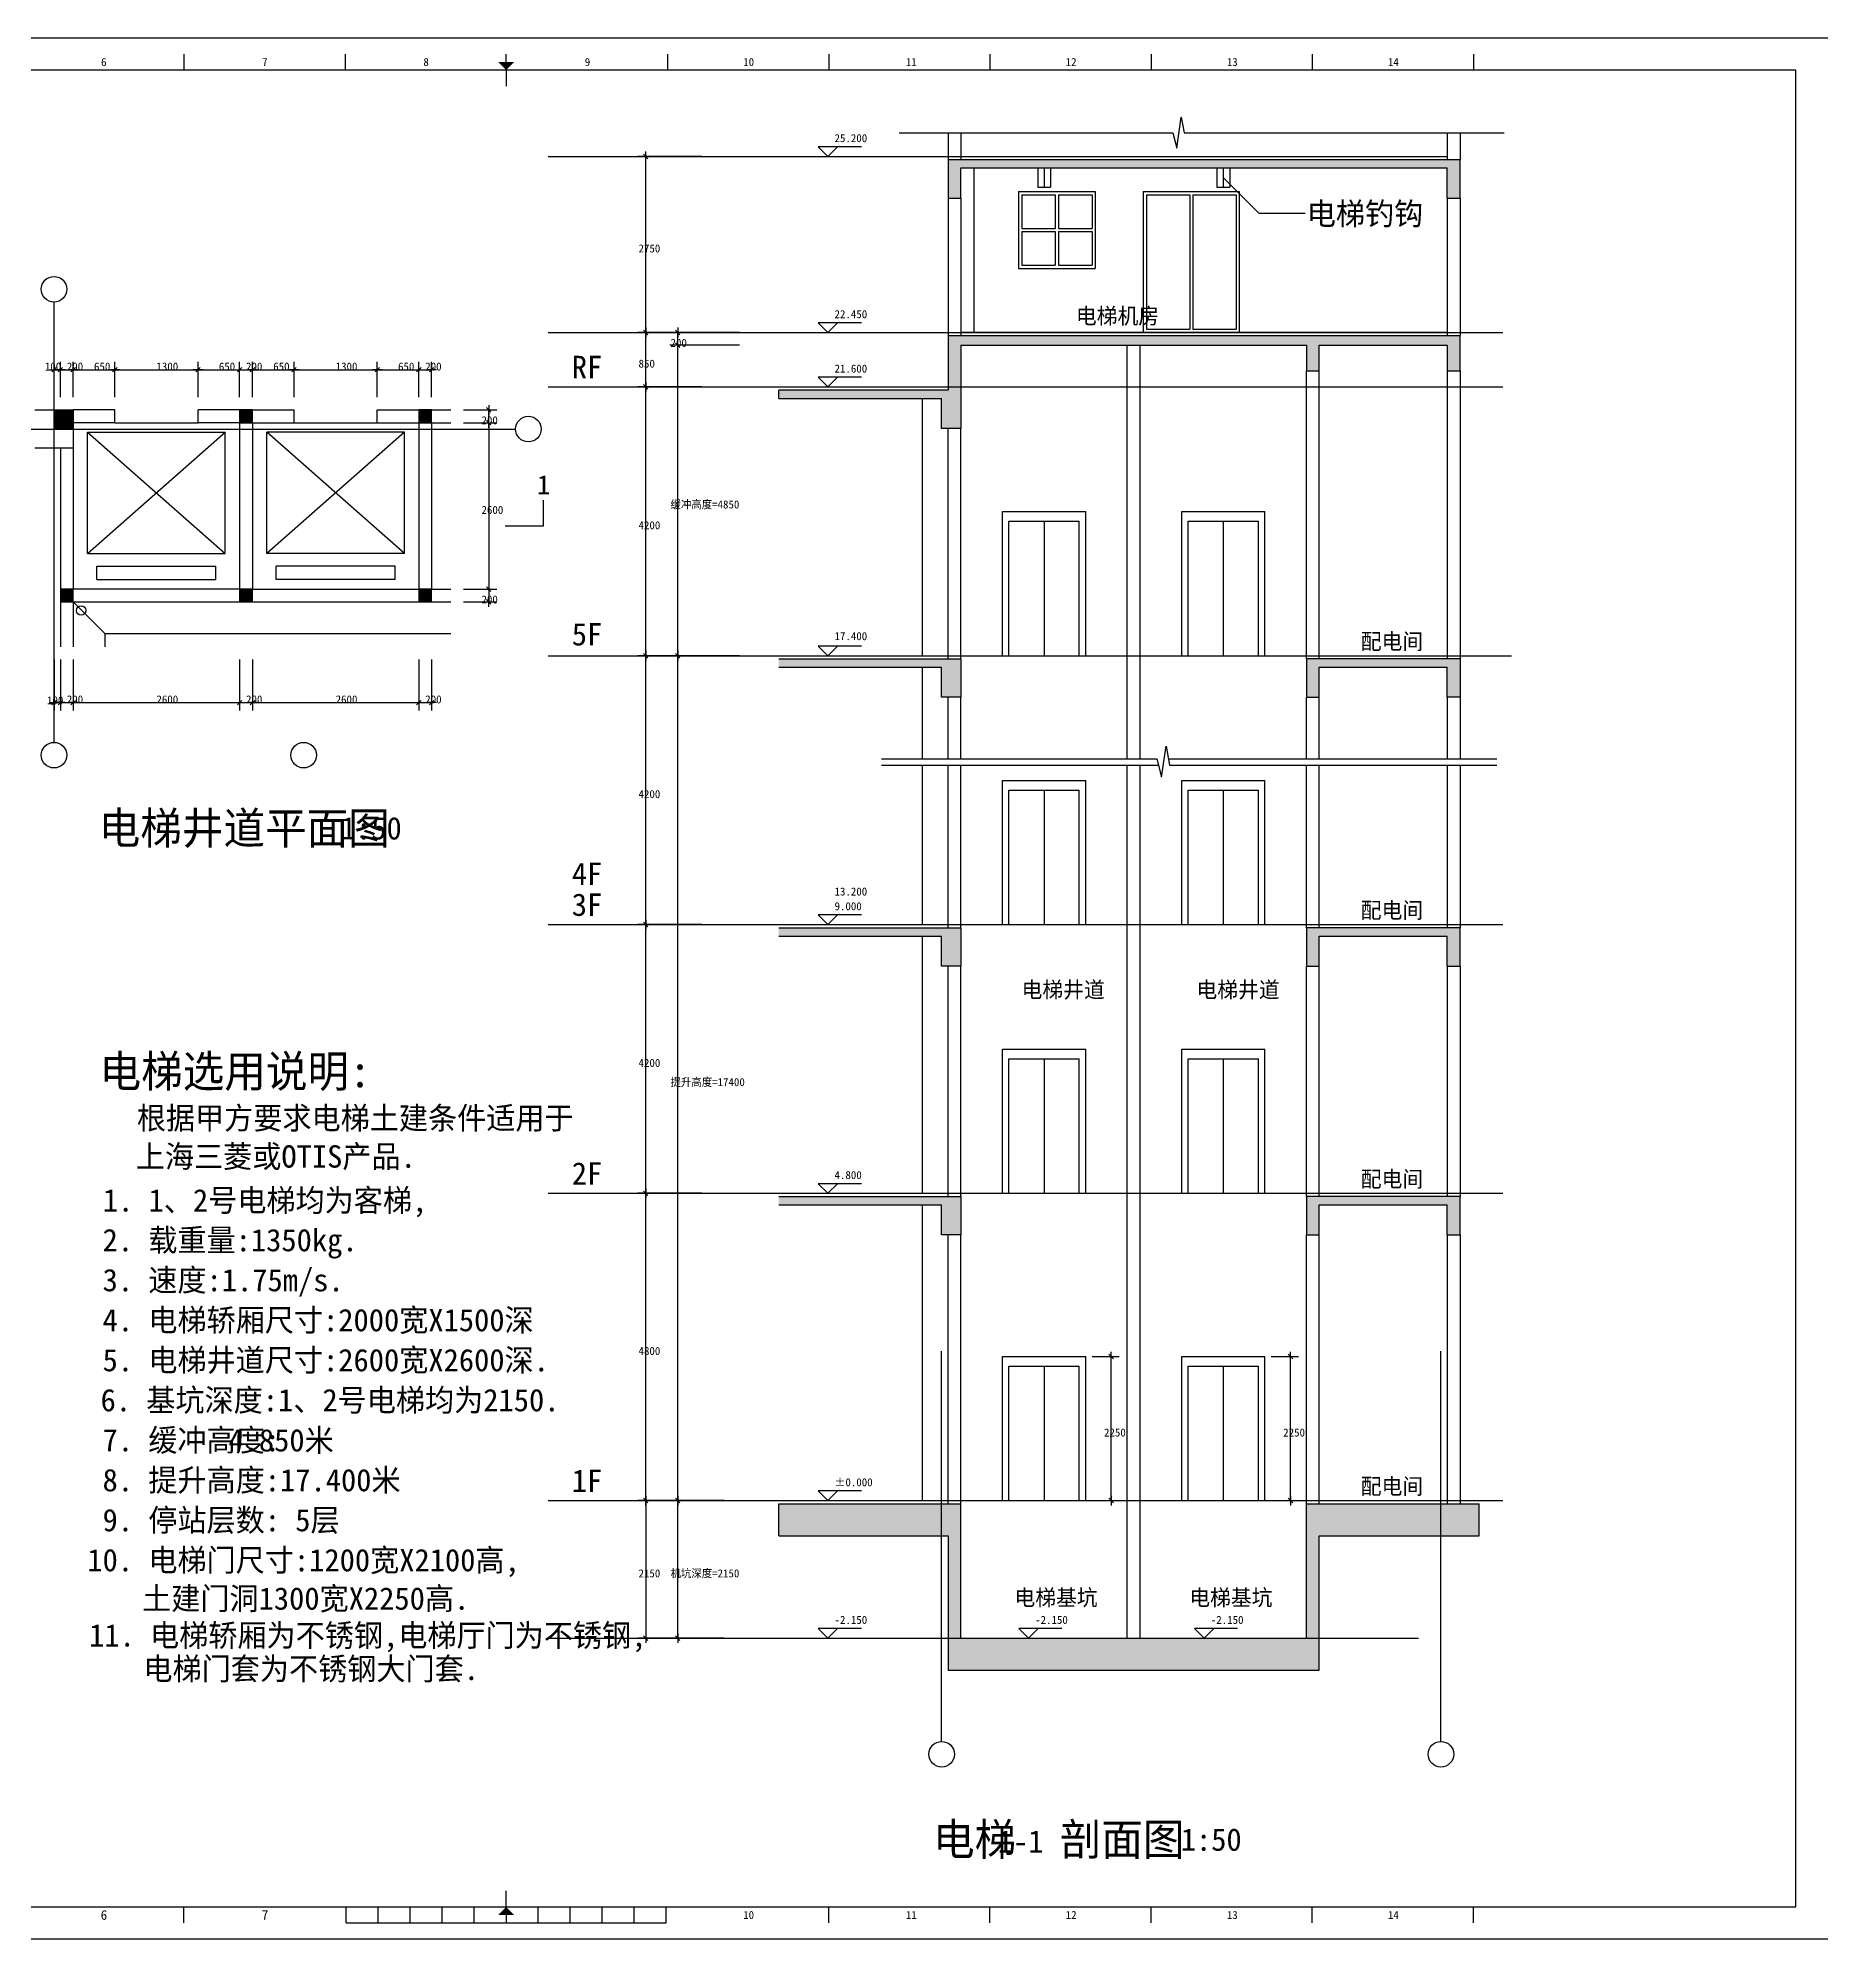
# Model space of a CAD drawing. Header units: metres. Extents: x 10648 to 52698, y 14337 to 44037.
# Drawn here: x 24733 to 52698, y 14337 to 44037 of the extents above; entities that cross this region are included whole.
import ezdxf

# ---------------------------------------------------------------- set-up
doc = ezdxf.new("R2010")
doc.units = ezdxf.units.M
for name, color, linetype in [('_KTI_CONTROL', 7, 'Continuous'), ('COLUMN', 1, 'Continuous'), ('DIM', 3, 'Continuous'), ('DOOR', 4, 'Continuous'), ('DOTE', 8, 'Continuous'), ('LINE', 7, 'Continuous'), ('SOLID', 251, 'Continuous'), ('STAIR', 6, 'Continuous'), ('TEXT', 7, 'Continuous'), ('TK', 9, 'Continuous'), ('WALL', 2, 'Continuous'), ('WINDOW', 142, 'Continuous')]:
    doc.layers.add(name, color=color, linetype=linetype)

# ---------------------------------------------------------------- blocks, each defined once
blk = doc.blocks.new('_DIMX')
blk.add_line((-150, 0), (150, 0))
blk.add_lwpolyline([(-70, -70), (70, 70)])

msp = doc.modelspace()

# ---------------------------------------------------------------- hatches: boundary and pattern name
at = {"layer": 'SOLID'}
h = msp.add_hatch(dxfattribs=at)
h.set_pattern_fill('SOLID')
h.paths.add_polyline_path([(46750.98, 41536.74), (46950.98, 41536.74), (46950.98, 42136.74), (38950.98, 42136.74), (38950.98, 41536.74), (39150.98, 41536.74), (39150.98, 42006.74), (46750.98, 42006.74)])
h = msp.add_hatch(dxfattribs=at)
h.set_pattern_fill('SOLID')
h.paths.add_polyline_path([(39150.98, 39236.74), (44550.98, 39236.74), (44550.98, 38836.74), (44750.98, 38836.74), (44750.98, 39236.74), (46750.98, 39236.74), (46750.98, 38836.74), (46950.98, 38836.74), (46950.98, 39386.74), (38950.98, 39386.74), (38950.98, 38536.74), (36306.94, 38536.74), (36306.94, 38406.74), (38850.98, 38406.74), (38850.98, 37936.74), (39150.98, 37936.74)])
h = msp.add_hatch(dxfattribs=at)
h.set_pattern_fill('SOLID')
h.paths.add_polyline_path([(25282.85, 38226.87), (24982.85, 38226.87), (24982.85, 37926.87), (25282.85, 37926.87)])
h = msp.add_hatch(dxfattribs=at)
h.set_pattern_fill('SOLID')
h.paths.add_polyline_path([(44550.98, 19036.74), (39150.98, 19036.74), (39150.98, 21136.74), (36306.94, 21136.74), (36306.94, 20636.74), (38950.98, 20636.74), (38950.98, 18536.74), (44750.98, 18536.74), (44750.98, 20636.74), (47250.98, 20636.74), (47250.98, 21136.74), (44550.98, 21136.74)])

# ---------------------------------------------------------------- linework, layer by layer
for p, q in [((24682.85, 38226.87), (25282.85, 38226.87)), ((25282.85, 38226.87), (25282.85, 37626.87)), ((25282.85, 37626.87), (24682.85, 37626.87)), ((25782.85, 34726.87), (25282.85, 35226.87)), ((31182.85, 34726.87), (25782.85, 34726.87)), ((25782.85, 34526.87), (25782.85, 34726.87))]:
    msp.add_line(p, q)
for centre, radius in [((24982.85, 40111.81), 200), ((32394.18, 37926.87), 200), ((25406.89, 35092.31), 75), ((24982.85, 32832.01), 200), ((28882.85, 32832.01), 200), ((38850.98, 17223.34), 200), ((46650.98, 17223.34), 200)]:
    msp.add_circle(centre, radius)
at = {"layer": '_KTI_CONTROL'}
for points in [[(37073.23, 42186.74), (37073.23, 42186.74)], [(37073.23, 39436.74), (37073.23, 39436.74)], [(37073.23, 38586.74), (37073.23, 38586.74)], [(37073.23, 34386.74), (37073.23, 34386.74)], [(37073.23, 30186.74), (37073.23, 30186.74)], [(37073.23, 25986.74), (37073.23, 25986.74)], [(37073.23, 21186.74), (37073.23, 21186.74)], [(37073.23, 19036.74), (37073.23, 19036.74)], [(40207.59, 19036.74), (40207.59, 19036.74)], [(42952.6, 19036.74), (42952.6, 19036.74)]]:
    msp.add_lwpolyline(points, dxfattribs=at)
at = {"layer": 'COLUMN'}
for p, q in [((38950.98, 42136.74), (46950.98, 42136.74)), ((38950.98, 42136.74), (38950.98, 41536.74)), ((39150.98, 42006.74), (46750.98, 42006.74)), ((39150.98, 41536.74), (39150.98, 42006.74)), ((46750.98, 41536.74), (46750.98, 42006.74)), ((46950.98, 41536.74), (46950.98, 42136.74)), ((38950.98, 41536.74), (39150.98, 41536.74)), ((46750.98, 41536.74), (46950.98, 41536.74)), ((38950.98, 39386.74), (46950.98, 39386.74)), ((38950.98, 39386.74), (38950.98, 38536.74)), ((39150.98, 39236.74), (44550.98, 39236.74)), ((39150.98, 39236.74), (39150.98, 37936.74)), ((44550.98, 39236.74), (44550.98, 38836.74)), ((44750.98, 38836.74), (44750.98, 39236.74)), ((44750.98, 39236.74), (46750.98, 39236.74)), ((46750.98, 39236.74), (46750.98, 38836.74)), ((46950.98, 38836.74), (46950.98, 39386.74)), ((44550.98, 38836.74), (44750.98, 38836.74)), ((46750.98, 38836.74), (46950.98, 38836.74)), ((38950.98, 38536.74), (36306.94, 38536.74)), ((36306.94, 38406.74), (38850.98, 38406.74)), ((38850.98, 37936.74), (38850.98, 38406.74)), ((28082.85, 38226.87), (27882.85, 38226.87)), ((27882.85, 38226.87), (27882.85, 38026.87)), ((27882.85, 38026.87), (28082.85, 38026.87)), ((28082.85, 38026.87), (28082.85, 38226.87)), ((30882.85, 38226.87), (30682.85, 38226.87)), ((30682.85, 38226.87), (30682.85, 38026.87)), ((30682.85, 38026.87), (30882.85, 38026.87)), ((30882.85, 38026.87), (30882.85, 38226.87)), ((39150.98, 37936.74), (38850.98, 37936.74)), ((25282.85, 35426.87), (25082.85, 35426.87)), ((25082.85, 35426.87), (25082.85, 35226.87)), ((25282.85, 35226.87), (25282.85, 35426.87)), ((28082.85, 35426.87), (27882.85, 35426.87)), ((27882.85, 35426.87), (27882.85, 35226.87)), ((28082.85, 35226.87), (28082.85, 35426.87)), ((30882.85, 35426.87), (30682.85, 35426.87)), ((30682.85, 35426.87), (30682.85, 35226.87)), ((30882.85, 35226.87), (30882.85, 35426.87)), ((25082.85, 35226.87), (25282.85, 35226.87)), ((27882.85, 35226.87), (28082.85, 35226.87)), ((30682.85, 35226.87), (30882.85, 35226.87)), ((36306.94, 34336.74), (39150.98, 34336.74)), ((36306.94, 34206.74), (38850.98, 34206.74)), ((38850.98, 33736.74), (38850.98, 34206.74)), ((39150.98, 34336.74), (39150.98, 33736.74)), ((46950.98, 34336.74), (44550.98, 34336.74)), ((44550.98, 34336.74), (44550.98, 33736.74)), ((44750.98, 34206.74), (46750.98, 34206.74)), ((44750.98, 33736.74), (44750.98, 34206.74)), ((46750.98, 33736.74), (46750.98, 34206.74)), ((46950.98, 34336.74), (46950.98, 33736.74)), ((39150.98, 33736.74), (38850.98, 33736.74)), ((44550.98, 33736.74), (44750.98, 33736.74)), ((46950.98, 33736.74), (46750.98, 33736.74)), ((36306.94, 30136.74), (39150.98, 30136.74)), ((36306.94, 30006.74), (38850.98, 30006.74)), ((38850.98, 29536.74), (38850.98, 30006.74)), ((39150.98, 30136.74), (39150.98, 29536.74)), ((46950.98, 30136.74), (44550.98, 30136.74)), ((44550.98, 30136.74), (44550.98, 29536.74)), ((44750.98, 30006.74), (46750.98, 30006.74)), ((44750.98, 29536.74), (44750.98, 30006.74)), ((46750.98, 29536.74), (46750.98, 30006.74)), ((46950.98, 29536.74), (46950.98, 30136.74)), ((39150.98, 29536.74), (38850.98, 29536.74)), ((44550.98, 29536.74), (44750.98, 29536.74)), ((46750.98, 29536.74), (46950.98, 29536.74)), ((36306.94, 25936.74), (39150.98, 25936.74)), ((39150.98, 25936.74), (39150.98, 25336.74)), ((46950.98, 25936.74), (44550.98, 25936.74)), ((44550.98, 25936.74), (44550.98, 25336.74)), ((46950.98, 25336.74), (46950.98, 25936.74)), ((36306.94, 25806.74), (38850.98, 25806.74)), ((38850.98, 25336.74), (38850.98, 25806.74)), ((44750.98, 25336.74), (44750.98, 25806.74)), ((44750.98, 25806.74), (46750.98, 25806.74)), ((46750.98, 25336.74), (46750.98, 25806.74)), ((39150.98, 25336.74), (38850.98, 25336.74)), ((44550.98, 25336.74), (44750.98, 25336.74)), ((46750.98, 25336.74), (46950.98, 25336.74)), ((36306.94, 21136.74), (39150.98, 21136.74)), ((39150.98, 19036.74), (39150.98, 21136.74)), ((44550.98, 21136.74), (47250.98, 21136.74)), ((44550.98, 19036.74), (44550.98, 21136.74)), ((36306.94, 20636.74), (38950.98, 20636.74)), ((38950.98, 20636.74), (38950.98, 18536.74)), ((44750.98, 20636.74), (47250.98, 20636.74)), ((44750.98, 18536.74), (44750.98, 20636.74)), ((39150.98, 19036.74), (44550.98, 19036.74)), ((38950.98, 18536.74), (44750.98, 18536.74))]:
    msp.add_line(p, q, dxfattribs=at)
at = {"layer": 'DIM'}
for p, q in [((42524.85, 42317.09), (42595.16, 42799.92)), ((42595.16, 42799.92), (42640.03, 42553.73)), ((38187.01, 42553.73), (42462.53, 42553.73)), ((42462.53, 42553.73), (42524.85, 42317.09)), ((42640.03, 42553.73), (47639.86, 42553.73)), ((35106.48, 42186.74), (34102.66, 42186.74)), ((34227.66, 39437.24), (34227.66, 42186.24)), ((37073.23, 42336.74), (36923.23, 42336.74)), ((36923.23, 42336.74), (37073.23, 42186.74)), ((37596.03, 42336.74), (37073.23, 42336.74)), ((37223.23, 42336.74), (37073.23, 42186.74)), ((37073.23, 39586.74), (36923.23, 39586.74)), ((36923.23, 39586.74), (37073.23, 39436.74)), ((37596.03, 39586.74), (37073.23, 39586.74)), ((37223.23, 39586.74), (37073.23, 39436.74)), ((35106.48, 39436.74), (34102.66, 39436.74)), ((34227.66, 38587.24), (34227.66, 39436.24)), ((35694.1, 39436.74), (34602.66, 39436.74)), ((35694.1, 39236.74), (34602.66, 39236.74)), ((34727.66, 39437.24), (34727.66, 39437.74)), ((34727.66, 39236.74), (34727.66, 39436.74)), ((34727.66, 34387.24), (34727.66, 39236.24)), ((34727.66, 39236.24), (34727.66, 39235.74)), ((24982.85, 38426.87), (24982.85, 38979.33)), ((25082.85, 38426.87), (25082.85, 38979.33)), ((25282.85, 38426.87), (25282.85, 38979.33)), ((25932.85, 38426.87), (25932.85, 38979.33)), ((27232.85, 38426.87), (27232.85, 38979.33)), ((27882.85, 38426.87), (27882.85, 38979.33)), ((28082.85, 38426.87), (28082.85, 38979.33)), ((28732.85, 38426.87), (28732.85, 38979.33)), ((30032.85, 38426.87), (30032.85, 38979.33)), ((30682.85, 38426.87), (30682.85, 38979.33)), ((30882.85, 38426.87), (30882.85, 38979.33)), ((24982.35, 38854.33), (24981.85, 38854.33)), ((24982.85, 38854.33), (25082.85, 38854.33)), ((24982.85, 38854.33), (25082.85, 38854.33)), ((25082.35, 38854.33), (25081.85, 38854.33)), ((25082.85, 38854.33), (25282.85, 38854.33)), ((25083.35, 38854.33), (25083.85, 38854.33)), ((25283.35, 38854.33), (25283.85, 38854.33)), ((25283.35, 38854.33), (25932.35, 38854.33)), ((25933.35, 38854.33), (27232.35, 38854.33)), ((27233.35, 38854.33), (27882.35, 38854.33)), ((27882.35, 38854.33), (27881.85, 38854.33)), ((27882.85, 38854.33), (28082.85, 38854.33)), ((28083.35, 38854.33), (28732.35, 38854.33)), ((28083.35, 38854.33), (28083.85, 38854.33)), ((28733.35, 38854.33), (30032.35, 38854.33)), ((30033.35, 38854.33), (30682.35, 38854.33)), ((30682.35, 38854.33), (30681.85, 38854.33)), ((30682.85, 38854.33), (30882.85, 38854.33)), ((30883.35, 38854.33), (30883.85, 38854.33)), ((37073.23, 38736.74), (36923.23, 38736.74)), ((36923.23, 38736.74), (37073.23, 38586.74)), ((37596.03, 38736.74), (37073.23, 38736.74)), ((37223.23, 38736.74), (37073.23, 38586.74)), ((35106.48, 38586.74), (34102.66, 38586.74)), ((34227.66, 34387.24), (34227.66, 38586.24)), ((31382.85, 38226.87), (31899.23, 38226.87)), ((31382.85, 38026.87), (31899.23, 38026.87)), ((31774.23, 38227.37), (31774.23, 38227.87)), ((31774.23, 38026.87), (31774.23, 38226.87)), ((31774.23, 38026.37), (31774.23, 35427.37)), ((31774.23, 38026.37), (31774.23, 38025.87)), ((31382.85, 35426.87), (31899.23, 35426.87)), ((31774.23, 35427.37), (31774.23, 35427.87)), ((31774.23, 35426.87), (31774.23, 35226.87)), ((31382.85, 35226.87), (31899.23, 35226.87)), ((31774.23, 35226.37), (31774.23, 35225.87)), ((37073.23, 34536.74), (36923.23, 34536.74)), ((36923.23, 34536.74), (37073.23, 34386.74)), ((37596.03, 34536.74), (37073.23, 34536.74)), ((37223.23, 34536.74), (37073.23, 34386.74)), ((24982.85, 34326.37), (24982.85, 33528.76)), ((25082.85, 34326.37), (25082.85, 33528.76)), ((25282.85, 34326.87), (25282.85, 33528.76)), ((27882.85, 34326.87), (27882.85, 33528.76)), ((28082.85, 34326.87), (28082.85, 33528.76)), ((30682.85, 34326.87), (30682.85, 33528.76)), ((30882.85, 34326.87), (30882.85, 33528.76)), ((35106.48, 34386.74), (34102.66, 34386.74)), ((34227.66, 30187.24), (34227.66, 34386.24)), ((35694.1, 34386.74), (34602.66, 34386.74)), ((35694.1, 34386.74), (34602.66, 34386.74)), ((34727.66, 21187.24), (34727.66, 34386.24)), ((24982.35, 33653.76), (24981.85, 33653.76)), ((25082.85, 33653.76), (24982.85, 33653.76)), ((25082.85, 33653.76), (24982.85, 33653.76)), ((25082.35, 33653.76), (25081.85, 33653.76)), ((25082.85, 33653.76), (25282.85, 33653.76)), ((25083.35, 33653.76), (25083.85, 33653.76)), ((25283.35, 33653.76), (27882.35, 33653.76)), ((25283.35, 33653.76), (25283.85, 33653.76)), ((27882.35, 33653.76), (27881.85, 33653.76)), ((27882.85, 33653.76), (28082.85, 33653.76)), ((28083.35, 33653.76), (30682.35, 33653.76)), ((28083.35, 33653.76), (28083.85, 33653.76)), ((30682.35, 33653.76), (30681.85, 33653.76)), ((30682.85, 33653.76), (30882.85, 33653.76)), ((30883.35, 33653.76), (30883.85, 33653.76)), ((42287.63, 32488.83), (42357.95, 32971.65)), ((42357.95, 32971.65), (42411.92, 32675.47)), ((37912.87, 32775.47), (42212.14, 32775.47)), ((37912.87, 32675.47), (42238.48, 32675.47)), ((42212.14, 32775.47), (42287.63, 32488.83)), ((42393.7, 32775.47), (47522.19, 32775.47)), ((42411.92, 32675.47), (47522.19, 32675.47)), ((37073.23, 30336.74), (36923.23, 30336.74)), ((36923.23, 30336.74), (37073.23, 30186.74)), ((37596.03, 30336.74), (37073.23, 30336.74)), ((37223.23, 30336.74), (37073.23, 30186.74)), ((35106.48, 30186.74), (34102.66, 30186.74)), ((34227.66, 25987.24), (34227.66, 30186.24)), ((37073.23, 26136.74), (36923.23, 26136.74)), ((36923.23, 26136.74), (37073.23, 25986.74)), ((37596.03, 26136.74), (37073.23, 26136.74)), ((37223.23, 26136.74), (37073.23, 25986.74)), ((35106.48, 25986.74), (34102.66, 25986.74)), ((34227.66, 21187.24), (34227.66, 25986.24)), ((41200.98, 23436.74), (41624.91, 23436.74)), ((41499.91, 21187.24), (41499.91, 23436.24)), ((44000.98, 23436.74), (44424.91, 23436.74)), ((44299.91, 21187.24), (44299.91, 23436.24)), ((35106.48, 21186.74), (34102.66, 21186.74)), ((34227.66, 21186.24), (34227.66, 19037.24)), ((35455.29, 21186.74), (34602.66, 21186.74)), ((35455.29, 21186.74), (34602.66, 21186.74)), ((34727.66, 19037.24), (34727.66, 21186.24)), ((37073.23, 21336.74), (36923.23, 21336.74)), ((36923.23, 21336.74), (37073.23, 21186.74)), ((37596.03, 21336.74), (37073.23, 21336.74)), ((37223.23, 21336.74), (37073.23, 21186.74)), ((41200.98, 21186.74), (41624.91, 21186.74)), ((44000.98, 21186.74), (44424.91, 21186.74)), ((35106.48, 19036.74), (34102.66, 19036.74)), ((35455.29, 19036.74), (34602.66, 19036.74)), ((37073.23, 19186.74), (36923.23, 19186.74)), ((36923.23, 19186.74), (37073.23, 19036.74)), ((37596.03, 19186.74), (37073.23, 19186.74)), ((37223.23, 19186.74), (37073.23, 19036.74)), ((40207.59, 19186.74), (40057.59, 19186.74)), ((40057.59, 19186.74), (40207.59, 19036.74)), ((40730.39, 19186.74), (40207.59, 19186.74)), ((40357.59, 19186.74), (40207.59, 19036.74)), ((42952.6, 19186.74), (42802.6, 19186.74)), ((42802.6, 19186.74), (42952.6, 19036.74)), ((43475.39, 19186.74), (42952.6, 19186.74)), ((43102.6, 19186.74), (42952.6, 19036.74))]:
    msp.add_line(p, q, dxfattribs=at)
at = {"layer": 'DOOR'}
for p, q in [((38550.98, 34386.74), (38550.98, 38406.74)), ((39800.98, 34386.74), (39800.98, 36636.74)), ((39800.98, 36636.74), (41100.98, 36636.74)), ((41100.98, 34386.74), (41100.98, 36636.74)), ((42600.98, 36636.74), (43900.98, 36636.74)), ((42600.98, 34386.74), (42600.98, 36636.74)), ((43900.98, 34386.74), (43900.98, 36636.74)), ((39900.98, 34386.74), (39900.98, 36486.74)), ((39900.98, 36486.74), (41000.98, 36486.74)), ((40450.98, 36486.74), (40450.98, 34386.74)), ((41000.98, 34386.74), (41000.98, 36486.74)), ((42600.98, 34386.74), (42600.98, 36486.74)), ((42700.98, 36486.74), (43800.98, 36486.74)), ((42700.98, 34386.74), (42700.98, 36486.74)), ((43250.98, 36486.74), (43250.98, 34386.74)), ((43800.98, 34386.74), (43800.98, 36486.74)), ((43900.98, 34386.74), (43900.98, 36486.74)), ((38550.98, 32775.47), (38550.98, 34206.74)), ((39800.98, 34386.74), (41100.98, 34386.74)), ((42600.98, 34386.74), (43900.98, 34386.74)), ((42600.98, 34386.74), (43900.98, 34386.74)), ((38550.98, 30186.74), (38550.98, 32675.47)), ((39800.98, 30186.74), (39800.98, 32436.74)), ((39800.98, 32436.74), (41100.98, 32436.74)), ((41100.98, 30186.74), (41100.98, 32436.74)), ((42600.98, 32436.74), (43900.98, 32436.74)), ((42600.98, 30186.74), (42600.98, 32436.74)), ((43900.98, 30186.74), (43900.98, 32436.74)), ((39900.98, 32286.74), (41000.98, 32286.74)), ((39900.98, 30186.74), (39900.98, 32286.74)), ((40450.98, 32286.74), (40450.98, 30186.74)), ((41000.98, 30186.74), (41000.98, 32286.74)), ((42600.98, 30186.74), (42600.98, 32286.74)), ((42700.98, 32286.74), (43800.98, 32286.74)), ((42700.98, 30186.74), (42700.98, 32286.74)), ((43250.98, 32286.74), (43250.98, 30186.74)), ((43800.98, 30186.74), (43800.98, 32286.74)), ((43900.98, 30186.74), (43900.98, 32286.74)), ((38550.98, 25986.74), (38550.98, 30006.74)), ((39800.98, 30186.74), (41100.98, 30186.74)), ((42600.98, 30186.74), (43900.98, 30186.74)), ((42600.98, 30186.74), (43900.98, 30186.74)), ((39800.98, 28236.74), (41100.98, 28236.74)), ((39800.98, 25986.74), (39800.98, 28236.74)), ((41100.98, 25986.74), (41100.98, 28236.74)), ((42600.98, 28236.74), (43900.98, 28236.74)), ((42600.98, 25986.74), (42600.98, 28236.74)), ((43900.98, 25986.74), (43900.98, 28236.74)), ((39900.98, 28086.74), (41000.98, 28086.74)), ((39900.98, 25986.74), (39900.98, 28086.74)), ((40450.98, 28086.74), (40450.98, 25986.74)), ((41000.98, 25986.74), (41000.98, 28086.74)), ((42600.98, 25986.74), (42600.98, 28086.74)), ((42700.98, 28086.74), (43800.98, 28086.74)), ((42700.98, 25986.74), (42700.98, 28086.74)), ((43250.98, 28086.74), (43250.98, 25986.74)), ((43800.98, 25986.74), (43800.98, 28086.74)), ((43900.98, 25986.74), (43900.98, 28086.74)), ((39800.98, 25986.74), (41100.98, 25986.74)), ((42600.98, 25986.74), (43900.98, 25986.74)), ((42600.98, 25986.74), (43900.98, 25986.74)), ((38550.98, 21186.74), (38550.98, 25806.74)), ((39800.98, 21186.74), (39800.98, 23436.74)), ((39800.98, 23436.74), (41100.98, 23436.74)), ((39900.98, 21186.74), (39900.98, 23286.74)), ((39900.98, 23286.74), (41000.98, 23286.74)), ((40450.98, 23286.74), (40450.98, 21186.74)), ((41000.98, 21186.74), (41000.98, 23286.74)), ((41100.98, 21186.74), (41100.98, 23436.74)), ((42600.98, 21186.74), (42600.98, 23436.74)), ((42600.98, 23436.74), (43900.98, 23436.74)), ((42600.98, 21186.74), (42600.98, 23286.74)), ((42700.98, 21186.74), (42700.98, 23286.74)), ((42700.98, 23286.74), (43800.98, 23286.74)), ((43250.98, 23286.74), (43250.98, 21186.74)), ((43800.98, 21186.74), (43800.98, 23286.74)), ((43900.98, 21186.74), (43900.98, 23436.74)), ((43900.98, 21186.74), (43900.98, 23286.74)), ((39800.98, 21186.74), (41100.98, 21186.74)), ((42600.98, 21186.74), (43900.98, 21186.74)), ((42600.98, 21186.74), (43900.98, 21186.74))]:
    msp.add_line(p, q, dxfattribs=at)
at = {"layer": 'DOTE'}
for p, q in [((32705.28, 42186.74), (46301.86, 42186.74)), ((24982.85, 33032.01), (24982.85, 39911.81)), ((32705.28, 39436.74), (47618.59, 39436.74)), ((32705.28, 38586.74), (47618.59, 38586.74)), ((23128.29, 37926.87), (32194.18, 37926.87)), ((32705.28, 34386.74), (47618.59, 34386.74)), ((32705.28, 34386.74), (47753.32, 34386.74)), ((32705.28, 30186.74), (47618.59, 30186.74)), ((32705.28, 25986.74), (47618.59, 25986.74)), ((38850.98, 17423.34), (38850.98, 23521.68)), ((46650.98, 17423.34), (46650.98, 23521.68)), ((32705.28, 21186.74), (47618.59, 21186.74)), ((32705.28, 19036.74), (46301.86, 19036.74))]:
    msp.add_line(p, q, dxfattribs=at)
at = {"layer": 'LINE'}
for p, q in [((39350.98, 42006.74), (39350.98, 39436.74)), ((40350.98, 42006.74), (40350.98, 41706.74)), ((40450.98, 42006.74), (40450.98, 41706.74)), ((40550.98, 42006.74), (40550.98, 41706.74)), ((43150.98, 42006.74), (43150.98, 41706.74)), ((43250.98, 42006.74), (43250.98, 41706.74)), ((43350.98, 42006.74), (43350.98, 41706.74)), ((40350.98, 41706.74), (40550.98, 41706.74)), ((43150.98, 41706.74), (43350.98, 41706.74))]:
    msp.add_line(p, q, dxfattribs=at)
at = {"layer": 'SOLID'}
for p, q in [((36306.94, 38406.74), (36306.94, 38536.74)), ((36306.94, 20636.74), (36306.94, 21136.74)), ((47250.98, 20636.74), (47250.98, 21136.74))]:
    msp.add_line(p, q, dxfattribs=at)
for points in [[(27882.85, 38226.87), (28082.85, 38226.87), (27882.85, 38026.87), (28082.85, 38026.87)], [(30682.85, 38226.87), (30882.85, 38226.87), (30682.85, 38026.87), (30882.85, 38026.87)], [(25082.85, 35426.87), (25282.85, 35426.87), (25082.85, 35226.87), (25282.85, 35226.87)], [(27882.85, 35426.87), (28082.85, 35426.87), (27882.85, 35226.87), (28082.85, 35226.87)], [(30682.85, 35426.87), (30882.85, 35426.87), (30682.85, 35226.87), (30882.85, 35226.87)], [(38850.98, 34206.74), (39150.98, 34336.74), (36306.94, 34206.74), (36306.94, 34336.74)], [(38850.98, 34206.74), (39150.98, 34336.74), (38850.98, 33736.74), (39150.98, 33736.74)], [(44550.98, 34336.74), (44750.98, 34336.74), (44550.98, 33736.74), (44750.98, 33736.74)], [(44750.98, 34206.74), (44750.98, 34336.74), (46750.98, 34206.74), (46750.98, 34336.74)], [(46950.98, 34336.74), (46750.98, 34336.74), (46950.98, 33736.74), (46750.98, 33736.74)], [(38850.98, 30006.74), (39150.98, 30136.74), (36306.94, 30006.74), (36306.94, 30136.74)], [(38850.98, 30006.74), (39150.98, 30136.74), (38850.98, 29536.74), (39150.98, 29536.74)], [(44550.98, 30136.74), (44750.98, 30136.74), (44550.98, 29536.74), (44750.98, 29536.74)], [(44750.98, 30006.74), (44750.98, 30136.74), (46950.98, 30006.74), (46950.98, 30136.74)], [(46750.98, 30006.74), (46950.98, 30006.74), (46750.98, 29536.74), (46950.98, 29536.74)], [(38850.98, 25806.74), (39150.98, 25936.74), (36306.94, 25806.74), (36306.94, 25936.74)], [(38850.98, 25806.74), (39150.98, 25936.74), (38850.98, 25336.74), (39150.98, 25336.74)], [(44550.98, 25936.74), (44750.98, 25936.74), (44550.98, 25336.74), (44750.98, 25336.74)], [(44750.98, 25806.74), (44750.98, 25936.74), (46950.98, 25806.74), (46950.98, 25936.74)], [(46750.98, 25806.74), (46950.98, 25806.74), (46750.98, 25336.74), (46950.98, 25336.74)]]:
    msp.add_solid(points, dxfattribs=at)
at = {"layer": 'STAIR'}
for p, q in [((39150.98, 42186.74), (46750.98, 42186.74)), ((46750.98, 39436.74), (39150.98, 39436.74)), ((36306.94, 38586.74), (38950.98, 38586.74)), ((25932.85, 38026.87), (27232.85, 38026.87)), ((28732.85, 38026.87), (30032.85, 38026.87)), ((25506.61, 37879.68), (27659.09, 37879.68)), ((25506.61, 35982.86), (27659.09, 37879.68)), ((25506.61, 37879.68), (27659.09, 35982.86)), ((25506.61, 35982.86), (25506.61, 37879.68)), ((27659.09, 35982.86), (27659.09, 37879.68)), ((30459.09, 37879.68), (28306.61, 37879.68)), ((30459.09, 37879.68), (28306.61, 35982.86)), ((30459.09, 35982.86), (28306.61, 37879.68)), ((28306.61, 35982.86), (28306.61, 37879.68)), ((30459.09, 35982.86), (30459.09, 37879.68)), ((25506.61, 35982.86), (27659.09, 35982.86)), ((30459.09, 35982.86), (28306.61, 35982.86)), ((25653.47, 35783.52), (27512.22, 35783.52)), ((25653.47, 35577.04), (25653.47, 35783.52)), ((27512.22, 35577.04), (27512.22, 35783.52)), ((28453.47, 35577.04), (28453.47, 35783.52)), ((30312.22, 35783.52), (28453.47, 35783.52)), ((30312.22, 35577.04), (30312.22, 35783.52)), ((25653.47, 35577.04), (27512.22, 35577.04)), ((30312.22, 35577.04), (28453.47, 35577.04)), ((36306.94, 34386.74), (38950.98, 34386.74)), ((44750.98, 34386.74), (46750.98, 34386.74)), ((36306.94, 30186.74), (38950.98, 30186.74)), ((44750.98, 30186.74), (46750.98, 30186.74)), ((36306.94, 25986.74), (38950.98, 25986.74)), ((44750.98, 25986.74), (46750.98, 25986.74)), ((36306.94, 21186.74), (38950.98, 21186.74)), ((44750.98, 21186.74), (46750.98, 21186.74))]:
    msp.add_line(p, q, dxfattribs=at)
at = {"layer": 'TEXT'}
for p, q in [((43250.98, 41856.74), (43805.87, 41301.85)), ((43805.87, 41301.85), (44532.58, 41301.85)), ((32631.02, 36413.7), (32631.02, 36813.7)), ((32031.02, 36413.7), (32631.02, 36413.7))]:
    msp.add_line(p, q, dxfattribs=at)
at = {"layer": 'TK'}
for p, q in [((52698.38, 44036.74), (10648.38, 44036.74)), ((27010.88, 43786.74), (27010.88, 43536.74)), ((29529.63, 43786.74), (29529.63, 43536.74)), ((34567.13, 43786.74), (34567.13, 43536.74)), ((37085.88, 43786.74), (37085.88, 43536.74)), ((39604.63, 43786.74), (39604.63, 43536.74)), ((42123.38, 43786.74), (42123.38, 43536.74)), ((44642.13, 43786.74), (44642.13, 43536.74)), ((47160.88, 43786.74), (47160.88, 43536.74)), ((32048.38, 43536.74), (32048.38, 43286.74)), ((32048.38, 14836.74), (32048.38, 15086.74)), ((27010.88, 14586.74), (27010.88, 14836.74)), ((29548.38, 14586.74), (29548.38, 14836.74)), ((29548.38, 14586.74), (34548.38, 14586.74)), ((30048.38, 14586.74), (30048.38, 14836.74)), ((30548.38, 14586.74), (30548.38, 14836.74)), ((31048.38, 14586.74), (31048.38, 14836.74)), ((31548.38, 14586.74), (31548.38, 14836.74)), ((32548.38, 14586.74), (32548.38, 14836.74)), ((33048.38, 14586.74), (33048.38, 14836.74)), ((33548.38, 14586.74), (33548.38, 14836.74)), ((34048.38, 14586.74), (34048.38, 14836.74)), ((34548.38, 14586.74), (34548.38, 14836.74)), ((37085.88, 14586.74), (37085.88, 14836.74)), ((39604.63, 14586.74), (39604.63, 14836.74)), ((42123.38, 14586.74), (42123.38, 14836.74)), ((44642.13, 14586.74), (44642.13, 14836.74)), ((47160.88, 14586.74), (47160.88, 14836.74)), ((10648.38, 14336.74), (52698.38, 14336.74))]:
    msp.add_line(p, q, dxfattribs=at)
for points in [[(32048.38, 43661.74), (32048.38, 43786.74)], [(32048.38, 14711.74), (32048.38, 14586.74)]]:
    msp.add_lwpolyline(points, dxfattribs=at)
msp.add_lwpolyline([(52198.38, 43536.74), (11898.38, 43536.74), (11898.38, 14836.74), (52198.38, 14836.74)], close=True, dxfattribs=at)
for points in [[(31923.38, 43661.74), (32173.38, 43661.74), (32048.38, 43536.74)], [(31923.38, 14711.74), (32173.38, 14711.74), (32048.38, 14836.74)]]:
    msp.add_solid(points, dxfattribs=at)
at = {"layer": 'WALL'}
for p, q in [((38950.98, 42553.73), (38950.98, 42136.74)), ((39150.98, 42553.73), (39150.98, 42136.74)), ((46750.98, 42553.73), (46750.98, 42136.74)), ((46950.98, 42553.73), (46950.98, 42136.74)), ((38950.98, 41536.74), (38950.98, 39386.74)), ((39150.98, 41536.74), (39150.98, 39386.74)), ((46750.98, 41536.74), (46750.98, 39386.74)), ((46950.98, 41536.74), (46950.98, 39386.74)), ((41750.98, 32775.47), (41750.98, 39236.74)), ((41950.98, 32775.47), (41950.98, 39236.74)), ((44550.98, 34336.74), (44550.98, 38836.74)), ((44750.98, 34336.74), (44750.98, 38836.74)), ((46750.98, 38836.74), (46750.98, 34336.74)), ((46950.98, 38836.74), (46950.98, 34336.74)), ((25932.85, 38226.87), (25282.85, 38226.87)), ((25932.85, 38026.87), (25282.85, 38026.87)), ((25932.85, 38026.87), (25932.85, 38226.87)), ((27982.85, 38226.87), (27232.85, 38226.87)), ((27232.85, 38026.87), (27232.85, 38226.87)), ((27882.85, 38026.87), (27232.85, 38026.87)), ((27882.85, 38026.87), (27882.85, 35426.87)), ((27982.85, 38226.87), (28732.85, 38226.87)), ((28082.85, 38026.87), (28082.85, 35426.87)), ((28082.85, 38026.87), (28732.85, 38026.87)), ((28732.85, 38026.87), (28732.85, 38226.87)), ((30032.85, 38226.87), (31182.85, 38226.87)), ((30032.85, 38026.87), (30032.85, 38226.87)), ((30032.85, 38026.87), (30682.85, 38026.87)), ((30682.85, 38026.87), (30682.85, 35426.87)), ((30882.85, 38026.87), (30882.85, 35426.87)), ((30882.85, 38026.87), (31182.85, 38026.87)), ((38950.98, 34336.74), (38950.98, 37936.74)), ((39150.98, 34336.74), (39150.98, 37936.74)), ((25082.85, 37626.87), (25082.85, 34526.87)), ((25282.85, 37626.87), (25282.85, 35426.87)), ((27882.85, 35426.87), (25282.85, 35426.87)), ((28082.85, 35426.87), (30682.85, 35426.87)), ((30882.85, 35426.87), (31182.85, 35426.87)), ((25282.85, 35226.87), (31182.85, 35226.87)), ((25282.85, 35226.87), (25282.85, 34526.87)), ((38950.98, 32775.47), (38950.98, 33736.74)), ((39150.98, 32775.47), (39150.98, 33736.74)), ((44550.98, 32775.47), (44550.98, 33736.74)), ((44750.98, 32775.47), (44750.98, 33736.74)), ((46750.98, 33736.74), (46750.98, 32775.47)), ((46950.98, 33736.74), (46950.98, 32775.47)), ((38950.98, 30136.74), (38950.98, 32675.47)), ((39150.98, 30136.74), (39150.98, 32675.47)), ((41750.98, 19036.74), (41750.98, 32675.47)), ((41950.98, 19036.74), (41950.98, 32675.47)), ((44550.98, 30136.74), (44550.98, 32675.47)), ((44750.98, 30136.74), (44750.98, 32675.47)), ((46750.98, 32675.47), (46750.98, 30136.74)), ((46950.98, 32675.47), (46950.98, 30136.74)), ((38950.98, 25936.74), (38950.98, 29536.74)), ((39150.98, 25936.74), (39150.98, 29536.74)), ((44550.98, 25936.74), (44550.98, 29536.74)), ((44750.98, 25936.74), (44750.98, 29536.74)), ((46750.98, 29536.74), (46750.98, 25936.74)), ((46950.98, 29536.74), (46950.98, 25936.74)), ((38950.98, 21136.74), (38950.98, 25336.74)), ((39150.98, 21136.74), (39150.98, 25336.74)), ((44550.98, 21136.74), (44550.98, 25336.74)), ((44750.98, 21136.74), (44750.98, 25336.74)), ((46750.98, 25336.74), (46750.98, 21136.74)), ((46950.98, 25336.74), (46950.98, 21136.74))]:
    msp.add_line(p, q, dxfattribs=at)
at = {"layer": 'WINDOW'}
for p, q in [((40050.98, 41636.74), (41250.98, 41636.74)), ((40050.98, 41636.74), (40050.98, 40436.74)), ((40100.98, 41586.74), (40625.98, 41586.74)), ((40100.98, 41586.74), (40100.98, 41061.74)), ((40625.98, 41586.74), (40625.98, 41061.74)), ((40675.98, 41586.74), (41200.98, 41586.74)), ((40675.98, 41586.74), (40675.98, 41061.74)), ((41200.98, 41586.74), (41200.98, 41061.74)), ((41250.98, 41636.74), (41250.98, 40436.74)), ((42000.98, 41636.74), (43500.98, 41636.74)), ((42000.98, 41636.74), (42000.98, 39436.74)), ((42050.98, 41586.74), (42050.98, 39486.74)), ((42050.98, 41586.74), (42725.98, 41586.74)), ((42725.98, 41586.74), (42725.98, 39486.74)), ((42775.98, 41586.74), (43450.98, 41586.74)), ((42775.98, 41586.74), (42775.98, 39486.74)), ((43450.98, 41586.74), (43450.98, 39486.74)), ((43500.98, 41636.74), (43500.98, 39436.74)), ((40100.98, 41061.74), (40625.98, 41061.74)), ((40100.98, 41011.74), (40100.98, 40486.74)), ((40100.98, 41011.74), (40625.98, 41011.74)), ((40625.98, 41011.74), (40625.98, 40486.74)), ((40675.98, 41061.74), (41200.98, 41061.74)), ((40675.98, 41011.74), (41200.98, 41011.74)), ((40675.98, 41011.74), (40675.98, 40486.74)), ((41200.98, 41011.74), (41200.98, 40486.74)), ((40050.98, 40436.74), (41250.98, 40436.74)), ((40100.98, 40486.74), (40625.98, 40486.74)), ((40675.98, 40486.74), (41200.98, 40486.74)), ((42000.98, 39436.74), (43500.98, 39436.74)), ((42050.98, 39486.74), (42725.98, 39486.74)), ((42775.98, 39486.74), (43450.98, 39486.74))]:
    msp.add_line(p, q, dxfattribs=at)

# ---------------------------------------------------------------- block references
at = {"layer": 'DIM', "xscale": 0.5, "yscale": 0.5, "zscale": 0.5}
for p, rotation in [((34227.66, 42186.74), 90), ((34227.66, 39436.74), 90), ((34227.66, 39436.74), 270), ((34727.66, 39436.74), 270), ((34727.66, 39236.74), 90), ((34727.66, 39236.74), 90), ((25082.85, 38854.33), 180), ((25282.85, 38854.33), 180), ((25282.85, 38854.33), 180), ((25932.85, 38854.33), 180), ((27232.85, 38854.33), 180), ((28082.85, 38854.33), 180), ((28082.85, 38854.33), 180), ((28732.85, 38854.33), 180), ((30032.85, 38854.33), 180), ((30882.85, 38854.33), 180), ((34227.66, 38586.74), 90), ((34227.66, 38586.74), 270), ((31774.23, 38226.87), 270), ((31774.23, 38026.87), 90), ((31774.23, 38026.87), 90), ((31774.23, 35426.87), 270), ((31774.23, 35426.87), 270), ((31774.23, 35226.87), 90), ((34227.66, 34386.74), 270), ((34227.66, 34386.74), 90), ((34727.66, 34386.74), 90), ((34727.66, 34386.74), 270), ((25082.85, 33653.76), 180), ((25282.85, 33653.76), 180), ((25282.85, 33653.76), 180), ((28082.85, 33653.76), 180), ((28082.85, 33653.76), 180), ((30882.85, 33653.76), 180), ((34227.66, 30186.74), 90), ((34227.66, 30186.74), 270), ((34227.66, 25986.74), 90), ((34227.66, 25986.74), 270), ((41499.91, 23436.74), 90), ((44299.91, 23436.74), 90), ((34227.66, 21186.74), 270), ((34227.66, 21186.74), 90), ((34727.66, 21186.74), 270), ((34727.66, 21186.74), 90), ((41499.91, 21186.74), 270), ((44299.91, 21186.74), 270), ((34227.66, 19036.74), 270), ((34727.66, 19036.74), 270)]:
    msp.add_blockref('_DIMX', p, dxfattribs=dict(at, rotation=rotation))
for p in [(24982.85, 38854.33), (25082.85, 38854.33), (25932.85, 38854.33), (27232.85, 38854.33), (27882.85, 38854.33), (27882.85, 38854.33), (28732.85, 38854.33), (30032.85, 38854.33), (30682.85, 38854.33), (30682.85, 38854.33), (24982.85, 33653.76), (25082.85, 33653.76), (27882.85, 33653.76), (27882.85, 33653.76), (30682.85, 33653.76), (30682.85, 33653.76)]:
    msp.add_blockref('_DIMX', p, dxfattribs=at)

# ---------------------------------------------------------------- texts
at = {"layer": 'DIM'}
for s, p in [('25.200', (37177.4, 42409.65)), ('22.450', (37177.4, 39659.65)), ('21.600', (37177.4, 38809.65)), ('17.400', (37177.4, 34629.18)), ('13.200', (37177.4, 30639.31)), ('9.000', (37177.4, 30409.65)), ('4.800', (37177.4, 26209.65)), ('%%p0.000', (37177.4, 21409.65)), ('-2.150', (37177.4, 19259.65)), ('-2.150', (40311.76, 19259.65)), ('-2.150', (43056.77, 19259.65))]:
    msp.add_text(s, height=125, dxfattribs=at).set_placement(p)
at = {"layer": 'DIM', "char_height": 125, "attachment_point": 1}
for s, insert in [('\\A1;2750', (34115.16, 40811.74)), ('\\A1;200', (34615.16, 39336.74)), ('\\A1;100', (24839.4, 38966.83)), ('\\A1;200', (25182.85, 38966.83)), ('\\A1;650', (25607.85, 38966.83)), ('\\A1;1300', (26582.85, 38966.83)), ('\\A1;650', (27557.85, 38966.83)), ('\\A1;200', (27982.85, 38966.83)), ('\\A1;650', (28407.85, 38966.83)), ('\\A1;1300', (29382.85, 38966.83)), ('\\A1;650', (30357.85, 38966.83)), ('\\A1;200', (30782.85, 38966.83)), ('\\A1;850', (34115.16, 39011.74)), ('\\A1;200', (31661.73, 38126.87)), ('\\A1;缓冲高度=4850', (34615.16, 36811.74)), ('\\A1;2600', (31661.73, 36726.87)), ('\\A1;4200', (34115.16, 36486.74)), ('\\A1;200', (31661.73, 35326.87)), ('\\A1;100', (24873.46, 33751.59)), ('\\A1;200', (25182.85, 33766.26)), ('\\A1;2600', (26582.85, 33766.26)), ('\\A1;200', (27982.85, 33766.26)), ('\\A1;2600', (29382.85, 33766.26)), ('\\A1;200', (30782.85, 33766.26)), ('\\A1;4200', (34115.16, 32286.74)), ('\\A1;4200', (34115.16, 28086.74)), ('\\A1;提升高度=17400', (34615.16, 27786.74)), ('\\A1;4800', (34115.16, 23586.74)), ('\\A1;2250', (41387.41, 22311.74)), ('\\A1;2250', (44187.41, 22311.74)), ('\\A1;2150', (34115.16, 20111.74)), ('\\A1;机坑深度=2150', (34615.16, 20111.74))]:
    msp.add_mtext(s, dxfattribs=dict(at, insert=insert))
at = {"layer": 'TEXT'}
for s, height, p in [('电梯钓钩', 350, (44555.14, 41116.69)), (' 电梯机房', 250, (40778.2, 39570.4)), ('RF', 350, (33071.84, 38721.51)), ('1', 300, (32529.91, 36906.23)), ('5F', 350, (33071.84, 34546.13)), ('配电间', 250, (45398.73, 34484.55)), ('电梯井道平面图', 500, (25679.94, 31443.11)), ('1:50', 350, (29463.67, 31515.12)), ('4F', 350, (33071.84, 30802.95)), ('3F', 350, (33071.84, 30321.51)), ('配电间', 250, (45398.73, 30284.55)), (' 电梯井道', 250, (39929.17, 29042.37)), (' 电梯井道', 250, (42660.86, 29042.37)), ('电梯选用说明:', 500, (25693.5, 27643.73)), ('根据甲方要求电梯土建条件适用于', 350, (26276.31, 26987.74)), ('上海三菱或OTIS产品.', 350, (26260.22, 26387.74)), ('2F', 350, (33071.84, 26121.51)), ('配电间', 250, (45398.73, 26084.55)), ('1. 1、2号电梯均为客梯,', 350, (25745.34, 25702.27)), ('2. 载重量:1350kg.', 350, (25741.42, 25081.15)), ('3. 速度:1.75m/s.', 350, (25741.42, 24456.15)), ('4. 电梯轿厢尺寸:2000宽X1500深', 350, (25741.42, 23831.15)), ('5. 电梯井道尺寸:2600宽X2600深.', 350, (25741.42, 23206.15)), ('6. 基坑深度:1、2号电梯均为2150.', 350, (25710.65, 22581.15)), ('7. 缓冲高度:', 350, (25741.42, 21956.15)), ('4.850米', 350, (27707.4, 21953.5)), ('8. 提升高度:17.400米', 350, (25741.42, 21331.15)), ('1F', 350, (33071.84, 21321.51)), ('配电间', 250, (45398.73, 21284.55)), ('9. 停站层数: 5层', 350, (25741.42, 20706.15)), ('10. 电梯门尺寸:1200宽X2100高,', 350, (25503.61, 20081.15)), ('土建门洞1300宽X2250高.', 350, (26359.23, 19481.15)), ('电梯基坑', 250, (39987.82, 19546.34)), ('电梯基坑', 250, (42719.51, 19546.34)), ('11. 电梯轿厢为不锈钢,电梯厅门为不锈钢,', 350, (25530.25, 18906.15)), ('电梯门套为不锈钢大门套.', 350, (26379.34, 18383.59)), ('电梯  剖面图', 500, (38715.76, 15642.72)), ('1:50', 350, (42586.34, 15714.73)), ('1-1', 350, (39726.73, 15685.18))]:
    msp.add_text(s, height=height, dxfattribs=at).set_placement(p)
at = {"layer": 'TK'}
for s, height, p in [('6', 125, (25718.62, 43599.24)), ('7', 125, (28234.84, 43599.24)), ('8', 125, (30753.59, 43599.24)), ('9', 125, (33274.87, 43599.24)), ('10', 125, (35750.61, 43599.24)), ('11', 125, (38292.13, 43599.24)), ('12', 125, (40788.11, 43599.24)), ('13', 125, (43306.86, 43599.24)), ('14', 125, (45823.08, 43599.24)), ('6', 150, (25712.04, 14636.74)), ('7', 150, (28227.76, 14636.74)), ('10', 125, (35750.61, 14649.24)), ('11', 125, (38292.13, 14649.24)), ('12', 125, (40788.11, 14649.24)), ('13', 125, (43306.86, 14649.24)), ('14', 125, (45823.08, 14649.24))]:
    msp.add_text(s, height=height, dxfattribs=at).set_placement(p)

doc.saveas('drawing.dxf')
